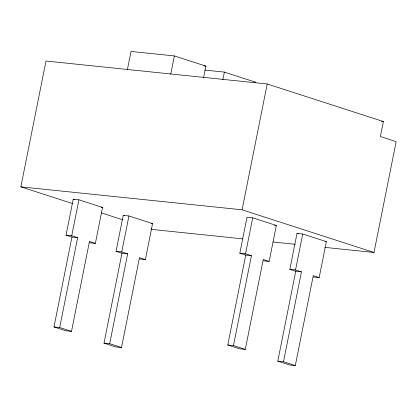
<?xml version="1.0" encoding="UTF-8"?>
<svg xmlns="http://www.w3.org/2000/svg" width="417" height="417" viewBox="0 0 417 417"><rect width="100%" height="100%" fill="white"/><g stroke="black" fill="none" stroke-linecap="round" stroke-linejoin="round"><path stroke-width="0.63" d="M72.876 203.678L20.85 186.852L45.995 61.023L267.224 83.979L383.39 121.55L380.398 136.526L396.15 141.624L374.002 252.467L324.838 247.37M95.368 243.387L89.462 241.479L71.5 331.353L59.688 327.538L77.645 237.659L71.943 237.065L66.037 235.157L73.22 199.206L78.922 199.795L102.551 207.437L95.368 243.387L89.665 242.798M77.645 237.659L71.74 235.746L78.922 199.795M71.5 331.353L65.797 330.764L53.986 326.944L71.943 237.065M127.378 69.728L131.032 51.437L174.369 55.935L205.868 66.126L203.6 77.479M145.377 259.562L139.471 257.654L121.514 347.528L109.697 343.707L127.659 253.833L121.957 253.239L116.051 251.331L123.234 215.38L128.936 215.97L152.559 223.611L145.377 259.562L139.674 258.973M127.659 253.833L121.748 251.92L128.936 215.97M121.514 347.528L115.811 346.939L103.995 343.118L121.957 253.239M170.709 74.226L174.369 55.935M222.866 79.678L224.377 72.11L204.971 70.098M374.002 252.467L242.084 209.803L267.224 83.979M269.158 261.423L263.252 259.51L245.295 349.389L233.478 345.568L251.441 255.689L245.738 255.1L239.832 253.187L247.015 217.236L252.718 217.83L276.346 225.472L269.158 261.423L263.455 260.828M251.441 255.689L245.535 253.781L252.718 217.83M245.295 349.389L239.593 348.794L227.781 344.974L245.738 255.1M319.172 277.597L313.266 275.684L295.304 365.563L283.492 361.742L301.449 271.863L295.747 271.274L289.841 269.361L297.024 233.411L302.726 234.005L326.355 241.646L319.172 277.597L313.469 277.003M301.449 271.863L295.544 269.955L302.726 234.005M295.304 365.563L289.601 364.969L277.79 361.148L295.747 271.274M203.929 65.922L205.868 66.126M254.584 82.165L255.882 82.295L224.377 72.11M381.503 121.352L383.39 121.55M20.85 186.852L242.084 209.803M101.284 207.306L102.551 207.437M274.443 225.274L276.346 225.472M151.293 223.481L152.559 223.611M325.088 241.511L326.355 241.646M242.684 238.847L152.768 229.517L150.912 228.917M273.088 242.001L295.08 244.284M66.037 235.157L71.74 235.746M239.832 253.187L245.535 253.781M116.051 251.331L121.748 251.92M289.841 269.361L295.544 269.955M53.986 326.944L59.688 327.538M227.781 344.974L233.478 345.568M103.995 343.118L109.697 343.707M277.79 361.148L283.492 361.742M297.024 233.411L298.238 233.801M73.22 199.206L74.434 199.597M123.234 215.38L124.443 215.771M101.362 212.889L123.041 219.9"/></g></svg>
